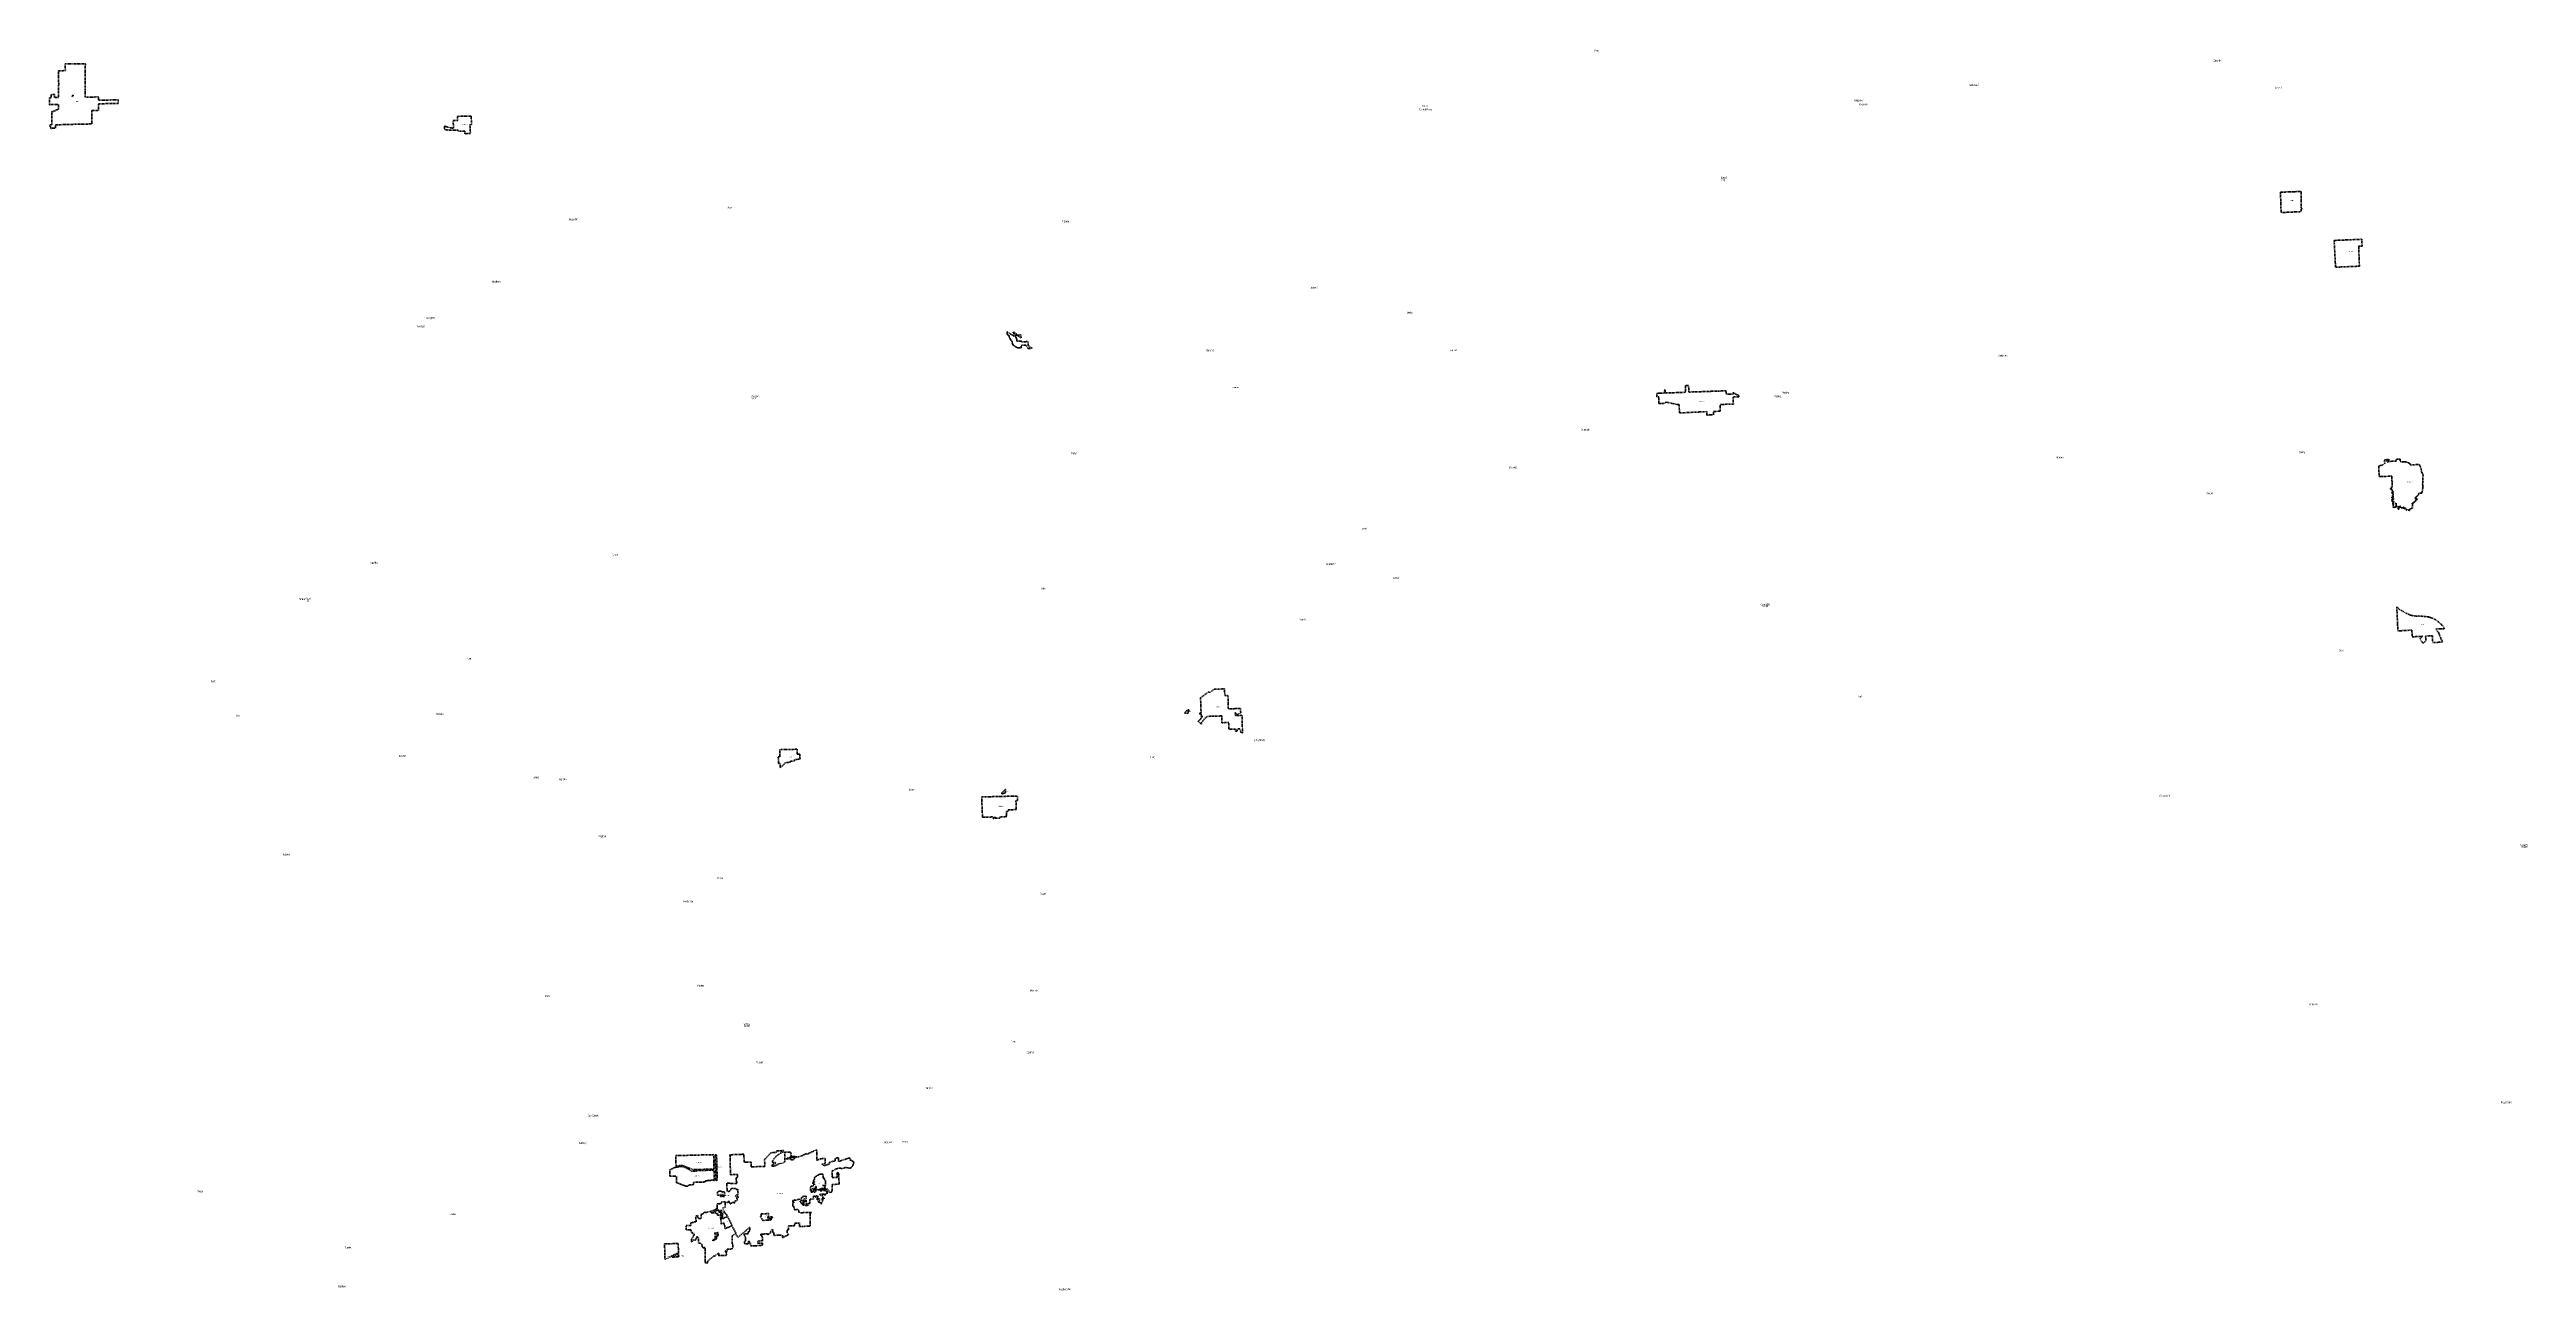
# Model space of a CAD drawing. Header units: feet. Extents: x -903180 to 1023491, y -707744 to 564635.
# Drawn here: x 535697 to 1023491, y -534935 to -290706 of the extents above; entities that cross this region are included whole.
import ezdxf

# ---------------------------------------------------------------- set-up
doc = ezdxf.new("R2010")
doc.units = ezdxf.units.FT
doc.header["$LTSCALE"] = 80
doc.linetypes.add('SHORT_DASHED', pattern=[2.7, 1.5, -1.2])
doc.layers.add('13', color=7, linetype='SHORT_DASHED', lineweight=40)
doc.layers.add('16', color=7, linetype='Continuous')
doc.layers.add('36', color=7, linetype='Continuous')

msp = doc.modelspace()

# ---------------------------------------------------------------- linework, layer by layer
at = {"layer": '13'}
for p, q in [((999648.73, -371879.09), (999660.33, -371880.37)), ((997193.49, -378737.41), (997199.72, -378860.05)), ((1001356.67, -379790.13), (1001273.18, -379833.76)), ((671151.43, -512107.79), (671202.5, -512738.33)), ((693027.43, -510831.64), (693237.24, -510872.31)), ((687046.06, -516930.11), (687301.48, -516920.92)), ((688401.65, -514583.93), (688407.71, -514748.86)), ((663026.08, -521422.08), (662978.87, -520288.19)), ((668726.32, -519682.32), (668645.06, -519533.58)), ((683260.05, -519533.04), (683235.85, -519132.82))]:
    msp.add_line(p, q, dxfattribs=at)
for points in [[(535983.57, -306213.8), (536883.29, -306189.62), (536858.97, -305520.28), (540177.07, -305424.59), (544035.04, -305341.06), (544011.84, -302694.19), (545335.7, -302667.99), (545334.42, -301381.63), (549213.51, -301297.7), (549198.59, -300597.86), (545319.49, -300681.78), (545317, -300027.85), (542698.87, -300079.65), (542687.29, -298759.54), (542750.21, -293496.99), (540127.09, -293531.52), (538790.33, -293537.41), (538812.82, -294857.33), (537492.88, -294863.14), (537495.01, -297516.81), (537486.87, -300108.9), (536686.53, -300131.03), (536678.49, -299534.44), (536016.77, -299538.53), (536024.94, -300227.37), (535697.09, -300228.91), (535715.11, -301554.85), (537435.62, -301497.33), (537440.38, -302415.08), (536457.33, -302866.27), (536139.6, -302870.66), (536176.96, -305540.7), (535783.71, -305551.39), (535789.91, -305900.79), (535945.98, -305896.53), (535972.01, -305895.81), (535972.74, -305915.98)], [(540127.79, -299717.7), (540145.3, -299717.33), (540377.46, -299712.46), (540381.19, -299934.46), (540127.79, -299934.15), (540127.79, -299737.75)], [(617508.14, -307265), (617478.6, -306765.45), (616177.19, -306780.11), (616164.03, -306557.43), (613513.08, -306529.85), (613475.4, -305778.72), (614612.99, -306086.74), (614717.21, -306117.42), (614894.27, -306153.76), (615074.16, -306171.4), (615254.9, -306170.14), (615183.99, -304666.25), (616074.33, -304652.33), (616036.58, -303851.6), (618720.9, -303801.94), (618825.91, -305483.64), (618485.18, -305491.63), (618588.54, -307239.68)], [(975171, -322788.7), (975045.21, -318775.49), (977609.27, -318685.6), (977629.27, -318684.9), (977649.27, -318684.14), (977801.77, -318686.14), (977803.57, -318687.76), (979151.05, -318620.16), (979146.57, -321919.57), (979146.54, -321940.06), (979165.66, -321950.64), (979225.78, -321983.93), (979246.47, -321995.38), (979246.44, -322015), (979246.36, -322074.98), (979246.33, -322094.96), (979225.75, -322095.69), (979166.33, -322097.81), (979146.33, -322098.53), (979146.3, -322118.51), (979145.63, -322610.45), (977819.3, -322670.72), (977799.3, -322671.63), (977779.3, -322672.57)], [(985896.16, -333539.68), (985614.69, -328273.43), (991054.28, -328048.9), (991125.64, -329369.36), (990442.51, -329393.77), (990596.74, -333343.57)], [(728421.32, -349547.56), (729208.73, -349494.43), (728303.46, -348888.44), (728408.91, -348886.77), (728389.97, -348188.43), (727234.84, -348214.67), (727088.42, -348128.97), (727005.66, -348108.63), (726901.62, -348093.31), (726796.54, -348088.95), (726691.58, -348095.6), (726179.4, -348118.47), (726186.33, -348111.11), (726195.4, -347992.46), (726192.01, -347873.51), (726176.2, -347755.57), (726148.16, -347639.93), (726108.18, -347527.86), (726056.7, -347420.57), (725991.8, -347326.91), (725915.36, -347237.84), (725909.14, -346923.36), (726171.53, -346920.41), (727017.4, -347428.96), (727008.88, -346871.92), (726282.78, -346909.85), (726036.61, -346671.86), (725645.51, -346304.25), (725647.18, -346332.58), (725437.26, -346327.14), (725441.41, -346537.33), (725651.56, -346542.76), (725662.35, -347088.22), (725525.95, -347011.68), (725515.95, -347006.22), (725231.44, -346849.72), (725010.9, -346704.51), (724691.93, -346493.5), (724308.76, -346240.7), (724320.57, -346805.12), (724338.94, -346810.01), (724496.38, -346880.02), (724604.6, -347013.08), (724657.89, -347092.68), (724691.72, -347212.78), (724712.76, -347280.8), (724734.03, -347364.91), (724808.54, -347524.59), (724870.23, -347630.2), (724926.29, -347762.03), (724971.44, -347833.71), (725026.68, -347909.27), (725028.57, -347901.2), (725220.07, -348107.38), (725263.69, -348211.25), (725299.43, -348325.29), (725310.24, -348379.4), (725304.4, -348455.56), (725316.38, -348526.03), (725352.21, -348646.1), (725424.13, -348765.63), (725428.2, -348769.58), (725459.29, -348839.47), (725591.57, -348972.17), (725674.91, -349049.31), (725874.98, -349154.87), (725986.13, -349213.51), (726053.08, -349266.78), (726109.04, -349299.2), (726171.71, -349337.31), (726259.34, -349370.7), (726298.28, -349391.57), (726435.97, -349399.92), (726463.79, -349402.7), (726591.75, -349399.92), (726708.58, -349383.22), (726718.32, -349380.44), (726832.37, -349370.7), (726835.15, -349370.7), (726949.2, -349384.61), (726963.11, -349387.39), (727068.69, -349402.95), (727063.2, -348922.43), (727968.95, -348893.19)], [(856621.34, -360565.25), (856689.59, -362224.08), (862059.3, -361969.46), (862085.07, -362638.48), (863377.02, -362604.36), (863370.85, -361939.37), (864718.57, -361878.1), (864677.66, -360566.47), (867300.83, -360475.83), (867259.54, -359089.84), (868401.25, -359045.8), (868388.28, -358966.28), (868354.52, -358873.15), (868324.01, -358817.42), (868227.85, -358744.56), (867770, -358501.51), (867382.47, -358298.01), (867234, -358229.81), (867245.52, -358508.88), (865927.89, -358538.48), (865886.84, -357879.96), (864563.07, -357912.13), (858530.57, -358126.78), (858485.09, -356796.16), (857840.54, -356819.05), (857878.36, -358159.02), (853905.06, -358306.79), (853869.07, -357649.06), (853797.95, -357653.03), (853644.57, -358115.98), (853657.13, -358307.1), (852832.6, -358344.43), (852232.25, -358371.59), (852258.53, -359037.76), (852595.34, -359025.7), (852637.39, -360396.6), (852885.29, -360381.32), (852917.75, -360379.31), (852925.29, -360378.85), (853807.11, -360324.45), (853865.67, -360198.1), (853990.54, -360119.04), (854178.35, -360137.72), (854336.12, -360156.61), (856252.83, -360578.62), (856337.18, -360584.21), (856467.36, -360569.56), (856606.25, -360564.34)], [(997218.69, -379816.84), (997219.22, -379836.89), (997223.48, -379995.7), (997246.42, -379994.92), (997245.18, -379965.13), (997330.01, -379959.75), (997326.28, -379883.2), (997257.18, -379885.68), (997253.87, -379815.34), (997237.49, -379816.04)], [(998185.21, -405127.45), (1000920.9, -404971.04), (1000995.02, -406292.77), (1003014.49, -406180.47), (1002545.03, -406673.5), (1003000.74, -407490.64), (1003085.2, -407549.57), (1003688.06, -407111.13), (1003626.15, -406147.42), (1004955.29, -406101.42), (1005029.39, -407416.07), (1006949.63, -407342.75), (1006552.4, -406437.62), (1006398.51, -406086.19), (1006294.92, -405691.52), (1006239.17, -405541.33), (1006180.22, -405442.52), (1005654.42, -404807.47), (1005643.46, -404779.04), (1005639.42, -404756.16), (1007290.2, -404697.59), (1007313.16, -404696.77), (1007307.48, -404676.88), (1007228.29, -404399.72), (1007038.62, -404139.51), (1006726.78, -403891.33), (1006415.49, -403612.95), (1006160.7, -403337.83), (1005802.88, -403095.93), (1005515.94, -402904.86), (1005125.06, -402686.71), (1004603.14, -402505.16), (1004255.26, -402385.47), (1003817.85, -402328.51), (1003376.81, -402279.76), (1002849.83, -402243.29), (1002358.12, -402186.98), (1001842.28, -402214.32), (1001407.56, -402171.31), (1000988.86, -402085.26), (1000647.61, -402019.55), (1000219.47, -401821.34), (999932.39, -401710.73), (999276.49, -401338.64), (998954.84, -401137.21), (998509.37, -400913.69), (998169.39, -400624.65), (997969.52, -400384.7), (997956.13, -400368.63), (997956.75, -400384.7), (997981.55, -401026.1), (998106.16, -403809.81)], [(770384.52, -425160.65), (770103, -424413.05), (769563.23, -424436.03), (769593.54, -424832.89), (769270.06, -424839.67), (769251.97, -424446.27), (767958.34, -424479.44), (767923, -423158.05), (766588.31, -423200.66), (766545.87, -421884.81), (766536.89, -421864.81), (766516.89, -421864.05), (764974.42, -421910.94), (763606.57, -421955.57), (762549.91, -423174.36), (762564, -423513.42), (761912.73, -422906.12), (761933.82, -422888.38), (762155.17, -422686.86), (762175.17, -422669.73), (762194.61, -422649.73), (762198.98, -422645.54), (762273.71, -422563.48), (762339.45, -422474.06), (762395.48, -422378.26), (762431.53, -422298.49), (762441.19, -422278.49), (762461.19, -422260.68), (762781.41, -422003.1), (762806.61, -421981.69), (762506, -421995.05), (762483.96, -421391.42), (762483.05, -421370.27), (762463, -421376.48), (762328, -421417.42), (762165, -421473.42), (762137.61, -421416.91), (762127.98, -421395.71), (762146.33, -421383.27), (762476.33, -421158.18), (762371, -418271.42), (763971, -417122.42), (764092, -417284.42), (764982, -416629.42), (765049, -416687.42), (765058, -416572.42), (767084, -416553.42), (767154, -417858.42), (767769, -417836.42), (767846, -420453.42), (769155.89, -420430.94), (769175.89, -420430.38), (769195.89, -420428.62), (770227.13, -420398.72), (770247.13, -420399.51), (770252.44, -420419.51), (770277.12, -421190.42), (770276, -421210.42), (770256, -421219.91), (769513, -421618.05), (769217.24, -421203.42), (769205.56, -421187.84), (769205.69, -421203.42), (769227.5, -421770.25), (770531.16, -421736.63), (770630, -425139.12), (770630.02, -425159.12), (770610.02, -425159.24)], [(759221.12, -421334.28), (759235.87, -421314.28), (759416.85, -421085.71), (759623.6, -420866.37), (759840.77, -420727.15), (759956.03, -420679.46), (760051.29, -420670.89), (760064.51, -420954.25), (759934.73, -420956.41), (759932.56, -421326.28), (759241.12, -421329.01)], [(679555.18, -432100.8), (679562.81, -431382.07), (679566.98, -431188.84), (679264.68, -431197.94), (679244.76, -431198.54), (679244.19, -431175.46), (679213.43, -429922.89), (679526.63, -429920.82), (679493.91, -428502.59), (682911.74, -428420.33), (682922.52, -429395.37), (683449.3, -429379.42), (683469.33, -429378.81), (683469.74, -429398.81), (683490.33, -430386.87), (682389.17, -430423.29), (682390.97, -430722.51), (681576.78, -430763.63), (681592.58, -430984.16), (680703.78, -431013.15), (680125.6, -431556.32)], [(726019.01, -438593.96), (726039.41, -438588.88), (726278.61, -438529.22), (726306.56, -438522.25), (726306.2, -438504.23), (726289.45, -437651.75), (726289.01, -437629.15), (726269.06, -437629.65), (719270.28, -437802.53), (719424.38, -441791.31), (721471.91, -441744.46), (721481.73, -441982.12), (721571.93, -442059.47), (721584.7, -442070.42), (721594.87, -442075), (721606.16, -442073.17), (721617.91, -442065.89), (721640.54, -442040.58), (721654.27, -442021.5), (721678.05, -441990.12), (721692.13, -441975.9), (721709.93, -441956.64), (721745.99, -441913.95), (721764.5, -441891.79), (721788.04, -441865.35), (721822.68, -441828.3), (721834.24, -441817.93), (721845.15, -441809.69), (721852.56, -441805.33), (721858.21, -441802.94), (721867.56, -441800.36), (721874.04, -441799.84), (721885.7, -441800.7), (721895.14, -441802.58), (721905.49, -441805.98), (721920.15, -441812.58), (721919.59, -441991.08), (722840.42, -441966.74), (722820.87, -441704.17), (724191.51, -441683.03), (724151.38, -440661.02), (724420.87, -440646.03), (724497.11, -440343.4), (726072.72, -440293.35), (726020.04, -438626.53)], [(723246.56, -437211.74), (723237.76, -437048.38), (723563.45, -436675.58), (723724.55, -436506.81), (723874.25, -436370.02), (723951.43, -436368.28), (723974.7, -436971.6)], [(660599.77, -514270.95), (660806.69, -514346.25), (660972.29, -514394.6), (661136.09, -514433.6), (661270.61, -514442.39), (661352.63, -514434.85), (661403.6, -514415.6), (661467.42, -514370.71), (661535.14, -514312.59), (661615.51, -514244.51), (661689.45, -514197.88), (661753.34, -514164.65), (661809.28, -514150.69), (661875.89, -514137.1), (661964.4, -514136.62), (662202.2, -514141.26), (662329.99, -514130.14), (662394.7, -514105.81), (662466.59, -514061.16), (662551.14, -514020.42), (662535.51, -513661.71), (664439.23, -513630.06), (664466.03, -513597.43), (664507.04, -513557.39), (664572.45, -513541.53), (664644.38, -513539.34), (664731.14, -513536.7), (664825, -513535.35), (664835.87, -513414.45), (664905.88, -513357.66), (665067.69, -513340.25), (665267.4, -513326.24), (665360.33, -513302.03), (665439.5, -513284.73), (665608.22, -513274.2), (665701.22, -513287.86), (665787.3, -513277.44), (665873.37, -513267.01), (665980.05, -513229.01), (666093.61, -513184.11), (666227.91, -513183.96), (666331.25, -513201.06), (666427.74, -513235.38), (666517.38, -513283.49), (666613.84, -513310.93), (666627.62, -513307.47), (666566.24, -511376.1), (666215.08, -511282.7), (666006.92, -511269.73), (664324.59, -511319), (663149.4, -511345.69), (663136.44, -511471.25), (662145.31, -511452.58), (661728.67, -511261.47), (661715.14, -511102.92), (660227.38, -510543.07), (659837.56, -510550.14), (659368.63, -510643.2), (658807.18, -510736.36), (657820.52, -511234.66), (657854.33, -512463.52), (659149.84, -512419.92), (659191.06, -513735.57), (659201.12, -513736.87), (659370.25, -513779.96), (659622.57, -513866.39), (659973.53, -514009.68), (660175.37, -514101.99), (660422.83, -514205.65)], [(666552.15, -511144.5), (666128.83, -511066.01), (663122.39, -511137.32), (663127.34, -511103.11), (662336.76, -511116.18), (662070.32, -511019.73), (660265.9, -510328.39), (660124.25, -510324.76), (659879.12, -510357.07), (659075.36, -510475.38), (659046.21, -508402.06), (666480.75, -508209.74)], [(667038.59, -513290.97), (667185.28, -513212.93), (667059.53, -508230.84), (666815.51, -508230.95), (666931.17, -513278.58), (667032.35, -513250.14)], [(682706.6, -508782.16), (682372.96, -508807.97), (682365.51, -508893.52), (682320.29, -508887.96), (682325.36, -509090.53), (681761.79, -509316.42), (681752.87, -509028.78), (680789.65, -509057.99), (680788.64, -509010.84), (680970.33, -508929.21), (681132.74, -508851.7), (681341.7, -508777.52), (681475.37, -508745.9), (681587.67, -508727.04), (681684.37, -508718.87), (681912.74, -508705.31), (682025.33, -508695.29), (682151.03, -508695.29), (682299.66, -508709.62), (682431.34, -508737.44)], [(668595.17, -515518), (668482.12, -515556.1), (668433.71, -515564.64), (668356.82, -515556.1), (668245.76, -515521.91), (668063.51, -515476.34), (667912.58, -515410.82), (667781.59, -515388.03), (667679.07, -515379.48), (667673.37, -515379.48), (667585.1, -515402.27), (667465.49, -515450.7), (667391.45, -515479.18), (667351.58, -515507.67), (667297.48, -515556.1), (667249.07, -515615.92), (667255.8, -516178.49), (668605.85, -516169.89)], [(667862.05, -516216.26), (668607.42, -516214.14), (668613.35, -516471.75), (668171.72, -516473.37), (668171.72, -516413.54), (667861.32, -516419.24)], [(687897.01, -514968.62), (687901.9, -515020.75), (688010.98, -515019.23), (688013.16, -515117.69), (687502.47, -515130.88), (687497.58, -515057.92), (687403.57, -515060.96), (687404.52, -515192.34), (687457.65, -515198.37), (687458.25, -515316.1), (688426.11, -515280.36), (688423.31, -515115.27), (688378.23, -515114.72), (688376.7, -514962.44)], [(667881.37, -520107.33), (667868.03, -519528.1), (667980.06, -519528.1), (667993.36, -520105.53), (668293.63, -520100.69), (668288.29, -519840.94), (668093.69, -519840.19), (668097.77, -519213.96), (667865.2, -519209), (667868.41, -519328.36), (667762.99, -519327.02), (667765.96, -519552.29), (667746.92, -519552.27), (667746.82, -519503.57), (667662.79, -519503.66), (667665.48, -519552.3), (667489.41, -519551.82), (667487.84, -519503.86), (667486.11, -519428.15), (667653.96, -519428.74), (667655.3, -519353.61), (667590.31, -519352.31), (667589.95, -519163.01), (667378.99, -519152.44), (667375.8, -519121.08), (665998.24, -519564.97), (666000.64, -519658.67), (666115.89, -519657.03), (666984.22, -519634.23), (666991.18, -519817.11), (667232.12, -519811.27), (667244.32, -520131.98), (667864.03, -520107.61)], [(675842.92, -519859.08), (677262.39, -519811.2), (677271.32, -520384.77), (677240.11, -520385.45), (677221.15, -520396.29), (677196.76, -520417.98), (677183.22, -520442.38), (677172.38, -520469.49), (677173.74, -520489.57), (677423.92, -520481.14), (677426.03, -520604.07), (677176.17, -520614.3), (677179.95, -520834.32), (677654.68, -520814.88), (677650.02, -520543.55), (677695, -520542.03), (677693.8, -520472.03), (677981.55, -520462.32), (677974.79, -520599.18), (678101.44, -520571.26), (678103.2, -520666.41), (677943.29, -520672.96), (677947.07, -520877.98), (677775.91, -520884.99), (677778.91, -521060.01), (677703.95, -521063.07), (677702.23, -520963.06), (677582.3, -520967.97), (677584.45, -521092.99), (676169.71, -521150.93), (675704.18, -520409.06), (675852.97, -520404.05)], [(684012.84, -517832.56), (684028.17, -518150.32), (684278.01, -518141), (684262.69, -517823.24)], [(656909.41, -528817.6), (658155.98, -528261.09), (658126.92, -528193.2), (659222.71, -527691.95), (659261.99, -527755.78), (659556.29, -527611.58), (659505.25, -525688.47), (656812.61, -525790.36), (656851.95, -527081.29), (656873.97, -528329.43), (656871.55, -528335.73)], [(667223.06, -524166.44), (667217.74, -523846.48), (666742.86, -523858.5), (666738.21, -523578.53), (667338.04, -523563.34), (667348.02, -524163.28)], [(666759.81, -524878.41), (666749.42, -524253.46), (667049.34, -524245.87), (667059.74, -524870.81)], [(658218.81, -528375.72), (659559.14, -527773.13), (659568.93, -528327.88)]]:
    msp.add_lwpolyline(points, close=True, dxfattribs=at)
for points in [[(997199.72, -378860.05), (997200.74, -378880.34), (997220.73, -378879.71), (997276.33, -378877.97), (997261.02, -378576.32), (997114.75, -378582.68), (997111.47, -378481.7), (997254.4, -378477.06), (997241.06, -378222.64), (997099.41, -378225.18), (997093.33, -378083.2), (997058.99, -378083.61), (997056.61, -377999.67), (997135.86, -377997.09), (997155.9, -377996.44), (997156.36, -378016.44), (997157.88, -378082.37), (997234.64, -378081.32), (997225.13, -377896.78), (996971.14, -377904.63), (996968.58, -377825.73), (997221.2, -377817.54), (997215.83, -377683.9), (997080.34, -377688.2), (997071.46, -377413.78), (997070.81, -377393.77), (997050.62, -377394.73), (996992.79, -377397.5), (996973.18, -377398.43), (996972.53, -377378.45), (996968.32, -377248.5), (996762.01, -377258.36), (996742.25, -377259.31), (996741.6, -377239.32), (996734.76, -377027.96), (996953.86, -377020.87), (996942.87, -376681.4), (997043.59, -376678.37), (997011.13, -375766.45), (997010.42, -375746.43), (997029.92, -375745.69), (997139.01, -375741.56), (997135.75, -375655.57), (997027.36, -375659.68), (997007.36, -375660.44), (997006.65, -375640.47), (996972.76, -374688.12), (996972.05, -374668.09), (996951.35, -374668.88), (994467.59, -374763.53), (994418.43, -372663.64), (994417.97, -372643.97), (994437.96, -372636.32), (994470.47, -372623.89), (994494.04, -372616.73), (994510.47, -372612.42), (994663.56, -372572.24), (994862.82, -372540.52), (995044.31, -372530.86), (995064.42, -372529.79), (995084.31, -372516.29), (995658.62, -372126.47), (995451.66, -371549.24), (995585.52, -371496.57), (995796.93, -371433.87), (996013.73, -371393.62), (996233.55, -371376.24), (996453.98, -371381.94), (996462.68, -371521.39), (996018.03, -371541.51), (996077.17, -371883.18), (996362.27, -371779.85), (997131.99, -371737.51), (997828.58, -371749.06), (997874.85, -371298.11), (998043.74, -371294.42), (998296.04, -371299.23), (998590.42, -371330.07), (998630.05, -371335.33), (998632.43, -371793.49), (998632.53, -371812.53), (998652.53, -371812.99), (998883.78, -371818.33), (998920.59, -371818.03), (998990.17, -371823.03), (999038.84, -371831.71), (999064.65, -371836.3), (999078.84, -371838.5), (999151.6, -371849.76), (999233.25, -371854.22), (999236.88, -371854.42), (999273.25, -371856.51), (999608.73, -371875.75), (999629.05, -371876.92), (999648.73, -371879.09)], [(999660.33, -371880.37), (999857, -371914.3), (1000049.04, -371968.59), (1000214.36, -372034.68), (1000234.42, -372042.69), (1000254.36, -372052.34), (1000436.54, -372140.43), (1000457.47, -372150.55), (1000476.54, -372161.33), (1000481.93, -372164.46), (1000501.04, -372178.42), (1000518.57, -372194.3), (1000534.36, -372211.92), (1000548.21, -372231.1), (1000559.98, -372251.63), (1000569.55, -372273.27), (1000576.79, -372295.79), (1000576.83, -372295.98), (1000581.41, -372317.77), (1000582.88, -372335.98), (1000590.36, -372428.62), (1000591.94, -372448.17), (1000611.98, -372447.35), (1002369.74, -372375.95), (1002426.49, -372460.88), (1002541.96, -372665.46), (1002635.43, -372881), (1002705.85, -373105.12), (1002752.45, -373335.38), (1002774.74, -373569.25), (1002835.77, -373817.85), (1002902.92, -373947.19), (1002983.51, -374025.5), (1003061.82, -374214.64), (1003118.87, -374497.48), (1003106.1, -375140.24), (1003097.21, -375664.03), (1003069.78, -376025.76), (1003045.1, -376169.95), (1003050.72, -376354.84), (1003082.16, -376687.32), (1003063.22, -376980.15), (1003022.47, -377394.91), (1002940.1, -377745.41), (1002911.3, -377887.81), (1002899.49, -377988.28), (1002896.97, -378009.71), (1002877.14, -378010.88), (1002336.1, -378042.76), (1002315.25, -378043.99), (1002304.55, -378062.52), (1002273.74, -378115.9), (1002261.56, -378172.79), (1002230.41, -378240.03), (1002219.85, -378302.05), (1002214.62, -378323.26), (1002185.91, -378458.29), (1002014.54, -378462.95), (1002010.09, -378483.93), (1001998.06, -378524.57), (1001981.84, -378563.73), (1001961.62, -378600.98), (1001937.62, -378635.91), (1001910.1, -378668.14), (1001879.36, -378697.32), (1001845.74, -378723.12), (1001809.6, -378745.27), (1001771.35, -378763.52), (1001731.4, -378777.68), (1001690.19, -378787.58), (1001648.17, -378793.11), (1001605.8, -378794.23), (1001609.65, -379117.47), (1001782.68, -379115.27), (1001781.93, -378987.49), (1001856.91, -378985.88), (1001857.66, -379113.99), (1001961.75, -379112.66), (1001967.52, -379335.85), (1001620.72, -379346.91), (1001620.75, -379511.02), (1001621.54, -379518.77), (1001622.04, -379537.46), (1001620.58, -379556.11), (1001617.18, -379574.5), (1001611.88, -379592.44), (1001604.73, -379609.72), (1001595.81, -379626.16), (1001585.23, -379641.58), (1001573.09, -379655.81), (1001559.53, -379668.69), (1001544.69, -379680.09), (1001528.75, -379689.87), (1001440.62, -379739.46), (1001356.67, -379790.13)], [(1000483.75, -381449.59), (1000330.03, -381384.97), (999996.57, -381214.08), (999869.71, -381419.34), (999774.04, -381360.21), (999894.51, -381165.28), (999577.66, -380969.46), (999557.84, -380957.21), (999545.07, -380977.1), (999453.72, -381119.41), (999385.87, -381078.7), (999424.88, -381018.51), (999438.35, -380997.73), (999417.84, -380986.15), (999367.17, -380954.83), (999427.89, -380856.57), (999372.17, -380822.14), (999324.13, -380899.87), (999274.48, -380869.19), (999322.85, -380790.92), (999263.02, -380753.94), (999178.75, -380890.27), (999166.39, -380910.27), (999146.38, -380910.91), (998820.58, -380921.37), (998815.54, -380764.47), (998686.83, -380768.6), (998680.93, -380584.88), (998492.63, -380590.93), (998502.17, -380887.89), (998340, -380893.1), (998348.36, -381153.27), (998349, -381173.25), (998328.32, -381173.83), (998239.38, -381176.3), (998219.51, -381176.86), (998218.87, -381156.86), (998201.21, -380607.78), (997867.15, -380618.52), (997848.36, -380034.1), (997847.74, -380014.73), (997827.72, -380015.57), (997724.46, -380019.96), (997736.36, -380243.44), (997826.29, -380239.62), (997853.73, -380754.92), (997703.85, -380761.29), (997702.63, -380738.32), (997537.76, -380745.32), (997539.15, -380771.28), (997374.29, -380778.28), (997379.07, -380868.16), (997274.17, -380872.61), (997260.09, -380608.15), (997233.5, -380579.29), (997227.5, -380466.53), (997235.31, -380456.23), (997244.47, -380443.28), (997296.49, -380364.92), (997321.23, -380319.94), (997333.95, -380284.86), (997336.28, -380266.4), (997340.23, -380237.24), (997318.9, -380237.92), (997163.46, -380242.92), (997148.96, -379791.84), (997321.53, -379786.16), (997313.26, -379627.26), (997273.44, -379627.94), (997275.99, -379706.96), (997019.7, -379715.23), (997016.8, -379625.43), (997161.8, -379620.74), (997159.42, -379547.13), (996995.3, -379552.44), (996986.85, -379291.5), (997118.63, -379287.23), (997116.17, -379211.29), (997196.64, -379208.68), (997216.66, -379208.04), (997217.66, -379227.55), (997220.53, -379284.09), (997295.67, -379281.95), (997290.7, -379171.05), (997141.13, -379175.48), (997136.86, -379043.2), (997283.88, -379038.43), (997280.6, -378982.85), (997122.16, -378987.98), (997120.92, -378949.75), (996988.46, -378954.04), (996980.99, -378723.5), (997172.48, -378717.3), (997192.44, -378716.65), (997193.49, -378737.41)], [(1001273.18, -379833.76), (1001270.81, -379959.06), (1001005.62, -379969.89), (1001060.87, -380936.01), (1001062.01, -380955.92), (1001040.29, -380957.05), (1000804.39, -380969.37), (1000784.4, -380970.41), (1000782.22, -380990.41), (1000780.92, -381001.01), (1000774.98, -381026.8), (1000766.38, -381051.84), (1000764.52, -381055.83), (1000755.22, -381075.8), (1000737.3, -381095.83), (1000735.05, -381097.96), (1000725.17, -381105.52), (1000714.55, -381112.02), (1000703.32, -381117.37), (1000691.58, -381121.51), (1000646.87, -381132.12), (1000562.09, -381145.16), (1000476.4, -381149.27), (1000483.75, -381449.59)], [(693237.24, -510872.31), (693369.55, -510856.73), (693477.61, -510821.1), (693572.42, -510811.01), (693765.51, -510438.46), (693967.75, -510338.59), (693958.15, -509904.77), (694064.23, -509903.79), (694051.14, -509553.89), (693738.56, -509556.77), (693729.14, -509321.64), (693338.83, -509326.23), (693325.79, -508809.73), (692357.53, -509141.82), (691531.65, -509417.07), (691106.09, -509566.6), (691086.5, -508856.78), (690411.79, -508876.5), (690426.52, -509410.02), (689311.87, -509713.37), (689307.28, -510012.32), (688170.54, -510421.01), (688139.71, -510342.43), (688001.31, -510185.4), (687886.11, -510126.15), (687815.11, -510109.01), (688457.76, -509942.74), (688429.54, -508968.58), (687978.02, -508984.7), (687778.54, -508990.82), (687665.39, -509004.45), (687498.61, -509058.46), (687197.66, -509172.17), (686822.27, -509331.34), (686766.45, -507219.5), (684822.01, -508148.57), (684749.82, -507998.92), (683580.75, -508561.16), (683542.26, -508492.17), (683315.68, -508595.78), (683307.92, -508570.94), (683089.6, -508668.35), (683086.51, -508686.92), (682458.32, -508589.82), (682322.42, -508561.12), (682158.25, -508545.29), (682020.15, -508545.29), (681732.16, -508565.21), (681706.18, -507713.5), (680461.8, -507752.67), (680494.68, -508830.58)], [(680494.68, -508830.58), (680515.97, -508829.62), (680532.88, -509665.89), (679664.39, -509993.69), (679610.62, -509878.6), (678399.46, -510479.31), (678046.52, -510479.97), (677946.8, -510491.67), (677992.28, -510319.87), (678075.74, -510198.74), (678147.19, -510144.24), (678320.87, -510060.33), (678629.67, -509941.93), (678677.82, -509878.15), (678671.92, -509815.11), (678626.9, -509782.44), (678572.67, -509777.18), (678198.25, -509777.27), (678118.25, -509746.75), (678065.26, -509682.24), (678031.4, -509587.99), (678065.51, -509490.54), (678188.86, -509296.86), (678354.76, -509086.75), (678594.89, -508781.89), (678751.17, -508585.14), (678972.86, -508399.3), (679381.91, -508083.01), (679656.23, -507901.68), (679874.76, -507762.19), (680260.52, -507594.87), (680269.97, -507411.16), (678925.21, -507466.03), (678761.16, -507803.59), (677783.08, -507826.37), (676510.19, -509178.69), (676566.48, -510515.38), (673888.42, -510616.52), (673870.66, -509664.52), (672474.89, -509710.16), (672449.45, -508108.6), (671917.07, -508148.12), (669698.08, -508235.3), (669809.37, -512161.91), (671151.43, -512107.79)], [(687107.99, -515052.47), (687099.38, -515166.15), (686967.54, -515176.43), (686957.97, -515057.32), (686619.93, -515068.26), (686612.72, -514860.76), (686691.79, -514827.09), (686675.02, -514500.47), (686515.14, -514510.66), (686542.2, -514845.98), (685950.79, -514854.09), (685955.01, -514961.33), (686108.03, -514956.38), (686117.57, -515275.2), (686228.4, -515265.6), (686225.62, -515162.25), (686625.27, -515146.37), (686637, -515554.05), (686310, -515566.05), (686306.94, -515347.35), (686130.08, -515358.06), (686132.11, -515419.43), (686036.22, -515427.29), (686039.9, -515456.36), (685945.95, -515461.4), (685951, -515573.05), (685693, -515586.05), (685683.19, -515379.01), (685827.2, -515373.92), (685825, -515304.92), (685666.76, -515310.96), (685666.09, -515275.77), (685582.31, -515279.46), (685581.22, -515207.55), (685757.85, -515197.53), (685755.13, -515106.3), (685586.05, -515109.77), (685560.92, -514611.07), (685622.29, -514605.2), (685614.76, -514397.31), (686114.84, -514379.9), (686102.94, -514168.93), (686323.52, -514166.61), (686317.41, -513972.89), (686089.89, -513982.51), (686089.04, -513916.73), (686003.89, -513919.59), (685999.39, -513633.16), (686358.44, -513627.14), (686355.97, -513527.16), (686119.76, -513531.12), (686114.85, -513346.07), (686148.42, -513346.96), (686147.35, -513290.39), (686201.05, -513288.37), (686199.29, -513189.16), (686287.18, -513182.3), (686285.17, -513130.84), (686346.16, -513129.82), (686336.81, -512750.85), (686367.82, -512706.89), (686400.36, -512664.64), (686452.1, -512635.78), (686563.22, -512570.36), (686634.11, -512526.11), (686724.14, -512453.06), (686796.9, -512381.96), (686904.16, -512299.29), (687022.94, -512218.52), (687135.98, -512151.18), (687233.71, -512099.21), (687308.47, -512068.38), (687350.65, -512056.8), (687438.87, -512048.97), (687576.96, -512042.97), (687678.65, -512056.2), (687778.42, -512075.21), (687857.06, -512073.15), (688016.2, -512078.75), (688034.91, -512824.7), (688317.45, -512815.51), (688333.97, -513200.35), (688482.52, -513199.83), (688522.82, -514158.66), (688487.05, -514268.21), (688459.75, -514290.75), (688444.45, -514272.07), (687944.58, -514276.46), (688042.23, -514289.75), (688137.96, -514313.19), (688230.71, -514346.5), (688319.47, -514389.32), (688370.69, -514419.57), (688506.41, -514582.25), (688401.65, -514583.93)], [(687301.48, -516920.92), (687308.28, -517280.98), (687165.24, -517284.56), (687169.62, -517443.89), (687130.82, -517448.03), (687134.2, -517567.51), (687306.71, -517568.24), (687303.17, -517627.28), (687577.27, -517587.29), (687596.9, -517908.8), (687710.13, -517879.04), (687744.48, -517855.85), (687975.91, -517093.1), (687825.81, -517094.54), (687827.07, -516836.03), (688040.1, -516828.69), (688042.53, -516876.78), (688242.49, -516901.42), (688270.41, -516797.15), (688120.34, -516783.64), (688121.07, -516624.36), (687975.03, -516628.08), (687960, -516265.79), (687560.73, -516265.16), (687556.89, -516148.7), (687554.99, -516073.49), (687418.22, -516077.06), (687416.49, -516002.07), (688316.19, -515978.56), (688321.38, -516203.51), (688421.35, -516200.89), (688416.15, -515975.95), (688628.85, -515970.39), (688624.22, -515770.1), (688940.12, -515759.89), (688934.09, -515478.91), (688624.18, -515489.23), (688621.63, -515286.48), (688572.53, -515285.06), (688565.15, -515171.9), (688589.93, -515096.84), (688775.1, -515091.8), (688770.78, -514957.37), (688818.82, -514956.75), (689479.34, -515748.54), (689602.78, -515641.22), (689604.2, -515640.33), (689627.27, -515623.97), (689648.51, -515605.28), (689667.68, -515584.47), (689684.57, -515561.78), (689698.99, -515537.45), (689710.79, -515511.74), (689719.84, -515484.94), (689726.03, -515457.34), (689729.31, -515429.24), (689730.4, -515262.81), (689830.41, -515261.22), (689838.16, -514076.01), (691196.25, -514031.19), (691137.71, -512416.29), (691061.75, -512422.65), (691064.83, -512257.97), (691128.25, -512235.84), (691163.31, -512236.71), (691150.15, -511871.53), (690906.96, -511799.41), (690897.57, -511638.94), (690773.15, -511780.26), (690812.11, -512677.73), (689780.81, -512736.56), (689955.7, -512528.67), (689822.03, -512545.04), (689782.72, -511450.51), (689914, -511392.31), (690069.21, -511307.63), (690301.09, -511188.3), (690511.89, -511074.75), (690628.78, -511011.25), (690697.77, -510972.76), (690753.38, -510968.82), (690847.34, -510949.48), (691115.78, -510891.44), (691242.37, -510883.55), (691374.16, -510877.58), (691482.32, -510885.62), (691595.5, -510921.09), (691772.12, -510935.45), (691959.87, -510949.4), (692132.36, -510862.78), (692241.57, -510797.36), (692437.09, -510724.13), (692676.08, -510732.6), (692851.23, -510798.2), (693027.43, -510831.64)], [(671202.5, -512738.33), (670896.54, -512767.53), (670921.49, -513478.25), (671028.11, -513473.92), (671054.53, -513894.14), (669880.13, -513857.51), (669495.02, -513810.22), (669088.09, -513803.12), (669123.26, -515204.68), (669084.19, -515306.44), (669114.79, -515413.14), (669351.11, -515449.94), (669460.5, -515443.5), (669582.76, -515411.31), (669685.71, -515353.36), (669782.23, -515214.93), (669865.88, -515066.84), (669955.97, -514938.06), (670049.27, -514864.02), (670168.31, -514828.61), (670667, -514876.9), (670811.47, -514881.48), (670905.97, -515045.16), (671246.13, -515034.64), (671289.97, -516029.1), (670906.41, -516255.51), (670918.45, -516274.99), (670819, -516333.69), (670955.67, -516554.92), (671094.86, -516472.77), (671307.61, -516472.77), (671313.05, -516609.69), (671034.02, -516800.62), (671159.29, -517097.86), (670603.54, -517423.47), (670698.96, -517637.19), (670629.05, -517672.52), (670487.54, -517732.69), (670419.91, -517522.81), (670043.29, -517773.89), (669880.56, -517787.84), (669880.56, -517892.45), (669801.51, -517897.1), (669799.19, -517843.63), (669717.82, -517845.95), (669717.82, -517745.99), (669610.88, -517745.99), (669610.88, -517590.23), (669607.5, -517450.53), (669464.18, -517453.15), (669334.23, -517457.71), (669331.91, -517594.88), (668764.66, -517613.48)], [(683235.85, -519132.82), (683025.63, -519132.61), (683010.31, -519020.29), (682500.92, -519060.3), (682437.5, -519049.3), (682411.29, -518942.77), (682363.63, -518889.12), (682397.88, -518762.58), (682332.72, -518659.31), (682301.79, -518596.09), (682304.75, -518527.75), (682320.32, -518426.03), (682101.36, -518430.34), (682075.89, -517690.37), (682286.35, -517679.35), (682284.38, -517513.84), (682192.28, -517513.81), (682195.16, -517542.82), (682068.95, -517550.36), (682060.07, -517243.43), (682354.32, -517241.61), (682360.64, -517152.09), (682504.54, -517143.41), (682509.06, -517026.86), (682546.03, -517024.65), (682553.29, -517162.27), (683008.81, -517143.04), (683007.29, -517016.74), (683409.1, -516995.7), (683410.39, -516958.58), (683756.22, -516945.36), (683752.67, -516668.45), (683969.67, -516660.41), (683967.17, -516422.23), (684671.65, -516402.39), (684689.77, -516925.42), (684230.11, -516932.97), (684234.19, -517370.39), (684039.21, -517379.32), (684032.99, -517266.18), (683845.75, -517269.57), (683836.39, -517190.59), (683790.95, -517211.13), (683745.92, -517278.82), (683696.77, -517308.52), (683595.93, -517350.92), (683540.88, -517384.81), (683539.83, -517634.38), (683733.9, -517631.98), (683742.2, -517822.87), (684012.68, -517829.15), (684011.71, -517627.39), (684165.42, -517614.47), (684169.45, -517514.99), (684205.22, -517505.8), (684206.01, -517465.63), (684284.51, -517446.03), (684289.56, -517480.99), (684471.07, -517475.38), (684469.82, -517382.82), (684715.21, -517153.09), (684728.44, -517460.6), (684731.85, -517460.52), (684770.72, -518118.48), (684561.9, -518124.3), (684565.52, -518199.24), (685121.48, -518183.73), (685101.62, -517816.7), (685417.53, -517812.74), (685401.02, -517088.73), (685516.3, -517085.34), (685511.99, -516949.67), (686122.9, -516941.28), (686111.76, -516516.36), (686139.3, -516510.16), (686134.02, -516406.02), (686444.53, -516399.32), (686446.88, -516566.82), (686557.54, -516562.56), (686553.85, -516439.26), (686674.59, -516426.31), (686665.82, -516367.38), (686770.74, -516360.98), (686771.31, -516321.82), (687002.33, -516314.34), (687014.7, -516618.02), (686838.64, -516622.72), (686849.35, -516944.94), (686850.07, -516966.75), (686850.68, -516984.94), (686854.07, -517086.84), (687003.92, -517080.05), (686999.92, -516960.15), (687044.9, -516958.25), (687046.06, -516930.11)], [(688407.71, -514748.86), (688457.72, -514748.06), (688462.83, -514887.12), (687889.99, -514893.68), (687878.37, -514769.62), (687646.87, -514779.26), (687649.26, -514969.23), (687223.35, -514993.54), (687226.79, -515141.95), (687159.58, -515137.1), (687134.82, -515045.57), (687107.99, -515052.47)], [(670806.94, -523760.96), (670165.71, -524100.31), (670173.45, -524185.39), (670108.68, -524250.42), (670114.26, -524342.34), (670116, -524343.38), (670143.48, -525418.39), (670153.14, -525811.22), (670226.86, -525810.27), (670246.26, -526613.29), (670210.8, -526643.91), (670117.83, -526706), (670022.58, -526754.1), (669881.11, -526797.11), (669803.15, -526808.75), (669705.23, -526824.79), (669129.99, -526838.74), (669147.32, -527254.8), (668897.53, -527265.71), (668893.25, -527119.86), (668816.5, -527123.21), (668827.71, -527400.33), (668968.31, -527394.64), (669001.98, -528021.89), (668011.76, -528080.59), (667487.83, -528098.34), (667531.07, -527987.49), (667508.96, -527504.01), (666614.32, -528241.88), (666608.6, -528078.63), (665289.38, -529185.09), (665296.57, -529546.29), (664903.09, -529553.88), (664902.17, -529485.37), (664879.44, -529457.74), (664860, -529426.02), (664856.15, -529418.58), (664837.26, -529379.71), (664819.46, -529315.31), (664785.92, -526483.36), (664756.79, -526483.58), (664679.7, -526487.95), (664686.16, -526587.44), (664625.63, -526582.46), (664565.95, -526571.18), (664507.78, -526553.72), (664451.76, -526530.27), (664398.49, -526501.1), (664348.56, -526466.52), (664302.52, -526426.92), (664260.87, -526382.71), (664226.41, -526337.8), (664195.97, -526288.57), (664309.3, -526281.86), (664125.5, -525961.57), (663904.67, -525614.62), (663901.16, -525608.03), (663500.67, -525608.51), (663478.68, -524589.57), (663400.59, -524593.7), (663401.22, -524532), (663391.37, -524496.65), (663365.69, -524447.77), (663304.66, -524405.71), (663202.85, -524393.63), (663102.3, -524487.61), (663107.64, -524767.99), (662990.34, -524767.99), (662889.62, -524894.82), (662894.36, -525071.42), (662794.83, -525071.42), (662656.43, -524904.32), (662134.05, -525392.53), (662126.87, -524739.83), (662537.75, -524349.97), (662399.34, -524352.3), (662596.74, -524154.28), (662597.02, -523965.37), (662650.35, -523965.37), (662644.92, -523737.34), (662644.44, -523717.35), (662624.44, -523717.73), (662266.34, -523724.57), (662260.5, -523442.01), (662076.39, -523446), (662070.05, -523041.7), (662010.96, -523043.99), (662010.46, -522993.1), (661096.45, -522999.58), (661089.33, -522139.69), (661987.4, -522128.06), (661980.66, -521603.23), (662645.85, -521575.41), (662650.97, -521429.38), (663026.08, -521422.08)], [(662978.87, -520288.19), (663384.03, -520162.98), (663412.27, -520774.08), (664057.65, -520752.36), (664027.14, -519964.36), (664459.65, -519815.4), (664459.41, -519693.04), (664707.55, -519678.6), (664707.25, -519531.21), (664886.36, -519523.06), (664886.85, -519626.57), (665966.72, -519339.12), (666917, -519029.05), (666918.69, -518860.92), (667206.57, -518862.38), (667205, -518685.97), (667151, -518683.55), (667156.52, -517896.2), (667682.24, -517888.51), (667684.59, -517807.74), (667979.85, -517800.98), (667979.47, -517537.87), (668764.09, -517501.51)], [(670094.09, -522221.04), (669910.48, -522293.09), (669740.49, -522353.02), (669647.93, -522392.36), (669548.11, -522441.39), (669459.18, -522491.03), (669385.38, -522536.43), (669351.19, -522562.91), (669337.13, -522571.39), (669320.8, -522578.5), (669302.8, -522583.5), (669288.28, -522585.01), (669269.68, -522579.86), (669251.38, -522576.23), (669223.7, -522572.9), (669180.68, -522571.93), (669136.8, -522578.47), (669090.4, -522592.16), (669068.84, -522602.77), (669043.45, -522615.29), (669030.39, -522624.31), (668991.96, -522654), (668967.33, -522681.26), (668944.54, -522711.77), (668907.58, -522714.87), (668675.93, -522714.63), (668665.87, -522095.4), (668568.52, -522095.58), (668573.62, -521933.33), (668530.22, -521868.52), (668540.8, -521749.52), (668421.67, -521668.63), (668313.6, -521722.92), (668119.11, -521826.05), (667973.7, -521906.65), (667961.96, -521664.32), (667940.34, -521675.12), (667922.37, -520782.67), (667978.14, -520781.68), (667976.38, -520709.95), (667848.01, -520712.48), (667846.01, -520143.14), (668048.09, -520138.4), (668052.16, -520386.66), (668198.25, -520384.23), (668199.02, -520437.2), (668299.25, -520438.87), (668298.51, -520529.88), (668062.62, -520533.96), (668062.81, -520695.86), (668014.18, -520712.18), (668017.01, -520777.47), (668252.25, -520765.8), (668268.63, -520846.9), (668387.47, -520776.36), (668387.44, -520760.14), (668562.93, -520770.42), (668568.4, -520676.8), (669127.83, -520432.93), (669258.62, -520510.74)], [(668645.06, -519533.58), (668195.6, -518710.9), (668769.31, -518531.78), (668764.66, -517613.48), (668764.09, -517501.51)], [(668726.32, -519682.32), (668488.1, -519739.78), (668486.91, -519534.34), (668645.06, -519533.58)], [(669258.62, -520510.74), (668967.6, -519952.62), (668942.82, -519919.56), (668942.82, -519916.8), (668920.79, -519903.03), (668896.01, -519894.76), (668860.22, -519869.97), (668832.69, -519850.68), (668797.48, -519812.58), (668726.32, -519682.32)], [(670094.09, -522221.04), (670057.59, -522153.09), (670056.57, -521988.28), (669258.62, -520510.74)], [(670806.94, -523760.96), (671250.6, -524484.35), (673599.51, -522531.07), (673600.96, -523114.13), (673561.73, -523174.62), (673513.04, -523253.46), (673456.61, -523307.48), (673365.44, -523371.65), (673293.63, -523414.12), (673265.83, -523488.28), (673268.71, -523798.1), (672889.22, -523761.81), (672513.64, -523871.8), (672494.86, -524003.25), (672568.31, -524081.1), (672560.08, -524291.23), (672719.45, -524301.1), (672720.09, -524425.96), (672728.38, -524425.66), (672736.19, -524652.48), (672726.88, -524842.44), (672739.7, -525269.52), (672583.17, -525290.65), (672593.39, -525763.97), (673267.27, -525737.09), (673267.08, -525297.56), (673531.28, -525295), (673554.06, -525722.85), (673722.15, -525716.92), (673739.21, -526177.34), (674190.26, -526160.68), (674446.84, -526149.37), (675650.54, -526098.26), (675777.45, -526091.14), (676113.23, -525949.09), (676096.91, -525620.69), (675180.12, -525666.98), (675166.68, -525218.85), (676099.26, -525166.76), (676092.96, -524517.98), (676047.12, -524372.81), (675967.17, -524238.61), (675859.71, -524105.81), (675785.14, -523996.2), (675764.76, -523895.68), (675763.46, -523852.67), (676053.45, -523846.19), (676073.45, -523845.52), (676093.45, -523844.91), (677082.25, -523803.98), (677103.78, -523887.58), (677124.51, -523978.23), (677660.75, -523633.68), (677651.82, -523469.4), (677936.52, -523015.61), (678123.01, -522970.72), (678131.69, -523520.42), (678319.65, -523520.07), (678336.33, -524096.87), (679606.18, -524059.31), (680036.93, -524039.41), (680050.64, -524545.97), (680789.88, -524174.93), (681218.15, -523985.25), (681157.91, -523870.18), (681003.38, -523643.97), (680989.49, -523612.19), (680959.33, -523019.7), (681219.56, -523011.93), (681198.93, -522249.73), (682391.65, -522215.01), (682401.57, -522060.04), (682372.73, -521932.53), (682472.4, -521918.25), (682465.03, -521698.2), (683404.75, -521660.12), (683415.63, -522382.93), (683565.56, -522376.85), (683565.18, -522351.85), (684239.85, -522324.52), (685504.6, -522278.23), (685496.17, -519734.9), (685541.36, -519732.38), (685564.08, -519721.72), (685617.35, -519711.07), (685659.25, -519677.67), (685676.3, -519666.31), (685699.02, -519642.86), (685733.12, -519625.81), (685764.36, -519566.84), (684049.7, -519625.23), (684050.83, -519655.2), (683360.58, -519679.65), (683357.43, -519532.87), (683260.05, -519533.04)], [(666351.37, -525154.11), (666348.32, -524888.82), (666759.81, -524878.41)], [(666759.81, -524878.41), (666760.63, -524927.26), (666351.37, -525154.11)], [(670806.94, -523760.96), (670850.52, -523635.24), (670094.09, -522221.04)]]:
    msp.add_lwpolyline(points, dxfattribs=at)

# ---------------------------------------------------------------- texts
at = {"layer": '16'}
for s, rotation, width, p in [('Ping', 1.892, 0.65, (839956.17, -291136.56)), ('Chambers', 1.892, 0.6, (961855.31, -293098.23)), ('Wawawai', 1.892, 0.65, (913795.29, -297898.13)), ('Peyton', 1.892, 0.6, (805800.38, -301998.89)), ('Mayview', 1.892, 0.65, (892009.51, -301714.21)), ('Johnson', 1.892, 0.55, (973946.85, -298392.14)), ('Gould', 1.892, 0.6, (864857.95, -316121.84)), ('City', 1.892, 0.7, (864893.95, -316538.68)), ('Ayer', 1.892, 0.7, (669224.03, -322012.21)), ('Magallon', 1.892, 0.65, (637990.08, -324349.68)), ('Matthew', 1.892, 0.65, (622897.01, -336604.96)), ('Jackson', 1.892, 0.6, (784026.52, -337747.86)), ('Windust', 1.892, 0.65, (608026, -345407.21)), ('Farrington', 1.892, 0.65, (609581.24, -343723.7)), ('Dodge', 1.892, 0.55, (803094.52, -342671.23)), ('Delaney', 1.892, 0.6, (763559.15, -350102.44)), ('Houser', 1.892, 0.6, (811601.02, -350082.82)), ('Valentine', 1.892, 0.65, (919456.53, -351149.79)), ('View', 1.892, 0.7, (673939.63, -359531.66)), ('Pleasant', 1.892, 0.6, (673935, -359155.29)), ('Pataha', 1.892, 0.65, (876899.15, -358448.61)), ('Zumwalt', 1.892, 0.65, (837360.11, -365745.03)), ('Relief', 1.892, 0.7, (736910.17, -370375.71)), ('Wilma', 1.892, 0.65, (978687.72, -370185.31)), ('Marengo', 1.892, 0.6, (823104.05, -373165.73)), ('Alpowa', 1.892, 0.65, (930870.89, -371170.84)), ('Silcott', 1.892, 0.65, (960493.31, -378272.76)), ('Turner', 1.892, 0.7, (793768.85, -385186.82)), ('Clyde', 1.892, 0.65, (646565.25, -390305.13)), ('Sheffler', 1.892, 0.65, (598897.58, -391973.53)), ('Whetstone', 1.892, 0.6, (787061.26, -392164.33)), ('Covello', 1.892, 0.6, (800228.48, -394917.66)), ('Snake River', 1.892, 0.65, (584865.78, -399059.28)), ('Jct.', 1.892, 0.65, (586269.23, -399397.59)), ('Alto', 1.892, 0.75, (730991.25, -396995.42)), ('Columbia', 1.892, 0.65, (872672.82, -400138.33)), ('Ronan', 1.892, 0.6, (781834.82, -403094.15)), ('Center', 1.892, 0.65, (872905.29, -400457.12)), ('Jerry', 3.783, 0.65, (986604.8, -409165.4)), ('Lee', 1.892, 0.6, (618048.4, -410784.65)), ('Redd', 1.892, 0.6, (567445.46, -415260.28)), ('Peola', 1.892, 0.6, (891738.45, -418251.51)), ('Page', 1.892, 0.55, (572474.1, -421988.28)), ('Babcock', 1.892, 0.6, (611875.44, -421689.91)), ('Baileysburg', 1.892, 0.6, (772859.24, -426838.27)), ('Eureka', 1.892, 0.65, (604496.26, -429925.61)), ('Lamar', 1.892, 0.65, (630869.6, -434165.2)), ('Harsha', 1.892, 0.65, (636083.95, -434534.79)), ('Long', 1.892, 0.6, (752481.58, -430173.34)), ('Bolles', 1.892, 0.6, (704944.73, -436558.81)), ('Paddock', 1.892, 0.6, (643785.5, -445770.04)), ('Grahams', 1.892, 0.6, (1022184.76, -447488.07)), ('Landing', 1.892, 0.65, (1022239.98, -447816.41)), ('Adkins', 1.892, 0.7, (581659.59, -449348.28)), ('Ennis', 1.892, 0.65, (667255.77, -453988.25)), ('Berryman', 1.892, 0.65, (660550.82, -458580.24)), ('Coppei', 1.892, 0.6, (730719, -457073.8)), ('Rulo', 1.892, 0.65, (633318.59, -477199.05)), ('Hadley', 1.892, 0.65, (663268.18, -475170.34)), ('Minnick', 1.892, 0.7, (728837.39, -476113.58)), ('Valley', 1.892, 0.7, (672423.26, -482756.53)), ('Grove', 1.892, 0.6, (672451.7, -483102.1)), ('Anatone', 1.892, 0.65, (980715.9, -478816.44)), ('Russell', 1.892, 0.6, (674896.77, -490264.76)), ('Eastman', 1.892, 0.6, (728091.56, -488281.15)), ('Buroker', 1.892, 0.65, (708187.42, -495302.88)), ('Dry Creek', 1.892, 0.7, (641697.3, -500767.95)), ('Rogersburg', 1.892, 0.6, (1018451.6, -498134.77)), ('Sudbury', 1.892, 0.6, (639941.63, -506115.14)), ('Harbert', 1.892, 0.65, (700138.4, -505979.68)), ('Tracy', 1.892, 0.7, (703555.1, -505836.56)), ('Reese', 1.892, 0.55, (564879.5, -515650.86)), ('Gardena', 1.892, 0.6, (592487.28, -534342.45)), ('Kooskooskie', 1.892, 0.6, (734491.37, -534935.85))]:
    msp.add_text(s, height=400, rotation=rotation, dxfattribs=dict(at, width=width)).set_placement(p)
for s, height, width, p in [('Central Ferry', 400, 0.65, (805373.3, -302689.9)), ('Mayview', 400, 0.65, (891186.17, -300902.32)), ('Riparia', 400, 0.7, (735017.11, -324716.39)), ('TUCANNON', 200, 0.8, (768292, -357311.05)), ('Pataha', 400, 0.65, (875302.29, -359156.03)), ('Cloverland', 400, 0.65, (951227.72, -437775.65)), ('Dixie', 350, 0.65, (725060.32, -486122.6)), ('Lowden', 350, 0.6, (614451.1, -520087.86)), ('Touchet', 350, 0.65, (593813.9, -526628.07))]:
    msp.add_text(s, height=height, dxfattribs=dict(at, width=width)).set_placement(p)
at = {"layer": '36', "width": 1.35}
for p in [(540250.41, -299827.9), (997269.17, -379926.05), (681996.48, -509047), (687220.33, -513944.27), (688099.72, -515182.73), (667455.99, -519731.28), (668608.07, -519633.4), (669120.1, -521455.63), (676630.71, -520559.73), (666509.08, -524979.47), (666932.44, -524589.54), (667105.12, -523720.55)]:
    msp.add_text('Uninc.', height=113, rotation=45, dxfattribs=at).set_placement(p)
at = {"layer": '36'}
for s, width, p in [('Connell', 1.1, (540742.51, -300967.03)), ('Kahlotus', 1.25, (617063.83, -305562.07)), ('Colton', 1.2, (977004.29, -320500.61)), ('Uniontown', 1.3, (988047.03, -330549.57)), ('Starbuck', 1.4, (725925.12, -348071.61)), ('Pomeroy', 1.25, (860541.66, -360093.06)), ('Clarkston', 1.3, (999924.84, -375866.1)), ('Asotin', 1.25, (1002660.42, -403991.69)), ('Dayton', 1.3, (759656.02, -421096.92)), ('Dayton', 1.3, (765475.97, -420176.67)), ('Prescott', 1.4, (681081.51, -430004.68)), ('Waitsburg', 1.3, (723626.93, -436857.62)), ('Waitsburg', 1.3, (722465.41, -439690.1)), ('Walla Walla', 1.1, (663011.73, -509793.47)), ('Walla Walla', 1.1, (666991.34, -510686.33)), ('Walla Walla', 1.1, (662731.12, -512472.05)), ('Walla Walla', 1.1, (667848.2, -515829.2)), ('Walla Walla', 1.1, (668335.97, -516340.77)), ('Walla Walla', 1.1, (678907.79, -515943.32)), ('Walla Walla', 1.1, (684131.74, -517999.35)), ('College Place', 1.2, (665428.41, -522762.42)), ('College Place', 1.2, (657392, -528336.12)), ('College Place', 1.2, (659160.5, -528216.28))]:
    msp.add_text(s, height=157.5, dxfattribs=dict(at, width=width)).set_placement(p)

doc.saveas('drawing.dxf')
